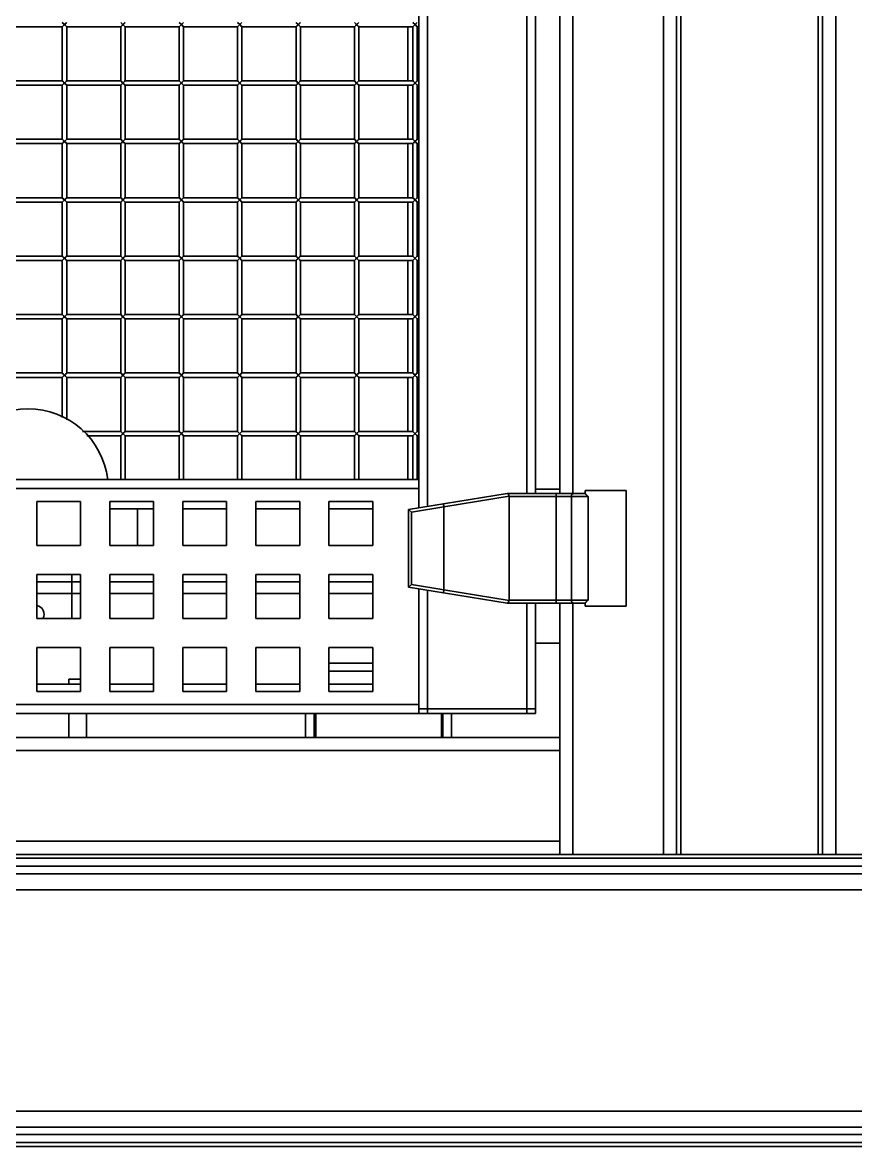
# Model space of a CAD drawing. Header units: millimetres. Extents: x 32496 to 166256, y 3504 to 23939.
# Drawn here: x 45019 to 45589, y 15003 to 15773 of the extents above; entities that cross this region are included whole.
import ezdxf

# ---------------------------------------------------------------- set-up
doc = ezdxf.new("R2010")
doc.units = ezdxf.units.MM
doc.layers.get('0').update_dxf_attribs({"lineweight": 35})

msp = doc.modelspace()

# ---------------------------------------------------------------- linework, layer by layer
at = {"linetype": 'Continuous'}
for p, q in [((45457.64, 15203.349), (45457.64, 17722.349)), ((45466.64, 17722.349), (45466.64, 15203.349)), ((45469.64, 17722.349), (45469.64, 15203.349)), ((45563.64, 17722.349), (45563.64, 15203.349)), ((45566.64, 17722.349), (45566.64, 15203.349)), ((45575.64, 17722.349), (45575.64, 15203.349)), ((45290.14, 16085.208), (45290.14, 15459.849)), ((45296.14, 15441.467), (45296.14, 16084.23)), ((45364.14, 16075.349), (45364.14, 15450.349)), ((45370.14, 15450.349), (45370.14, 16075.349)), ((45386.64, 15450.349), (45386.64, 16075.349)), ((45395.64, 15450.349), (45395.64, 16075.349)), ((45009.14, 15769.849), (45046.14, 15769.849)), ((45046.14, 15772.849), (45047.64, 15771.349)), ((45046.14, 15769.849), (45049.14, 15772.849)), ((45046.14, 15769.849), (45046.14, 15732.849)), ((45049.14, 15769.849), (45047.64, 15771.349)), ((45049.14, 15769.849), (45049.14, 15732.849)), ((45049.14, 15769.849), (45086.14, 15769.849)), ((45086.14, 15772.849), (45087.64, 15771.349)), ((45086.14, 15769.849), (45089.14, 15772.849)), ((45086.14, 15769.849), (45086.14, 15732.849)), ((45089.14, 15769.849), (45087.64, 15771.349)), ((45089.14, 15769.849), (45089.14, 15732.849)), ((45089.14, 15769.849), (45126.14, 15769.849)), ((45126.14, 15772.849), (45127.64, 15771.349)), ((45126.14, 15769.849), (45129.14, 15772.849)), ((45126.14, 15769.849), (45126.14, 15732.849)), ((45129.14, 15769.849), (45127.64, 15771.349)), ((45129.14, 15769.849), (45129.14, 15732.849)), ((45129.14, 15769.849), (45166.14, 15769.849)), ((45166.14, 15772.849), (45167.64, 15771.349)), ((45166.14, 15769.849), (45169.14, 15772.849)), ((45166.14, 15769.849), (45166.14, 15732.849)), ((45169.14, 15769.849), (45167.64, 15771.349)), ((45169.14, 15769.849), (45169.14, 15732.849)), ((45169.14, 15769.849), (45206.14, 15769.849)), ((45206.14, 15772.849), (45207.64, 15771.349)), ((45206.14, 15769.849), (45209.14, 15772.849)), ((45206.14, 15769.849), (45206.14, 15732.849)), ((45209.14, 15769.849), (45207.64, 15771.349)), ((45209.14, 15769.849), (45209.14, 15732.849)), ((45209.14, 15769.849), (45246.14, 15769.849)), ((45246.14, 15772.849), (45247.64, 15771.349)), ((45246.14, 15769.849), (45249.14, 15772.849)), ((45246.14, 15769.849), (45246.14, 15732.849)), ((45249.14, 15769.849), (45247.64, 15771.349)), ((45249.14, 15769.849), (45249.14, 15732.849)), ((45249.14, 15769.849), (45286.14, 15769.849)), ((45282.64, 15732.849), (45282.64, 15769.849)), ((45286.14, 15772.849), (45287.64, 15771.349)), ((45286.14, 15769.849), (45289.14, 15772.849)), ((45286.14, 15769.849), (45286.14, 15732.849)), ((45289.14, 15769.849), (45287.64, 15771.349)), ((45289.14, 15769.849), (45289.14, 15732.849)), ((45289.14, 15769.849), (45290.14, 15769.849)), ((45009.14, 15732.849), (45046.14, 15732.849)), ((45009.14, 15729.849), (45046.14, 15729.849)), ((45046.14, 15732.849), (45047.64, 15731.349)), ((45046.14, 15729.849), (45049.14, 15732.849)), ((45046.14, 15729.849), (45046.14, 15692.849)), ((45049.14, 15729.849), (45047.64, 15731.349)), ((45049.14, 15732.849), (45086.14, 15732.849)), ((45049.14, 15729.849), (45049.14, 15692.849)), ((45049.14, 15729.849), (45086.14, 15729.849)), ((45086.14, 15732.849), (45087.64, 15731.349)), ((45086.14, 15729.849), (45089.14, 15732.849)), ((45086.14, 15729.849), (45086.14, 15692.849)), ((45089.14, 15729.849), (45087.64, 15731.349)), ((45089.14, 15732.849), (45126.14, 15732.849)), ((45089.14, 15729.849), (45089.14, 15692.849)), ((45089.14, 15729.849), (45126.14, 15729.849)), ((45126.14, 15732.849), (45127.64, 15731.349)), ((45126.14, 15729.849), (45129.14, 15732.849)), ((45126.14, 15729.849), (45126.14, 15692.849)), ((45129.14, 15729.849), (45127.64, 15731.349)), ((45129.14, 15732.849), (45166.14, 15732.849)), ((45129.14, 15729.849), (45129.14, 15692.849)), ((45129.14, 15729.849), (45166.14, 15729.849)), ((45166.14, 15732.849), (45167.64, 15731.349)), ((45166.14, 15729.849), (45169.14, 15732.849)), ((45166.14, 15729.849), (45166.14, 15692.849)), ((45169.14, 15729.849), (45167.64, 15731.349)), ((45169.14, 15732.849), (45206.14, 15732.849)), ((45169.14, 15729.849), (45169.14, 15692.849)), ((45169.14, 15729.849), (45206.14, 15729.849)), ((45206.14, 15732.849), (45207.64, 15731.349)), ((45206.14, 15729.849), (45209.14, 15732.849)), ((45206.14, 15729.849), (45206.14, 15692.849)), ((45209.14, 15729.849), (45207.64, 15731.349)), ((45209.14, 15732.849), (45246.14, 15732.849)), ((45209.14, 15729.849), (45209.14, 15692.849)), ((45209.14, 15729.849), (45246.14, 15729.849)), ((45246.14, 15732.849), (45247.64, 15731.349)), ((45246.14, 15729.849), (45249.14, 15732.849)), ((45246.14, 15729.849), (45246.14, 15692.849)), ((45249.14, 15729.849), (45247.64, 15731.349)), ((45249.14, 15732.849), (45286.14, 15732.849)), ((45249.14, 15729.849), (45249.14, 15692.849)), ((45249.14, 15729.849), (45286.14, 15729.849)), ((45282.64, 15692.849), (45282.64, 15729.849)), ((45286.14, 15732.849), (45287.64, 15731.349)), ((45286.14, 15729.849), (45289.14, 15732.849)), ((45286.14, 15729.849), (45286.14, 15692.849)), ((45289.14, 15729.849), (45287.64, 15731.349)), ((45289.14, 15732.849), (45290.14, 15732.849)), ((45289.14, 15729.849), (45289.14, 15692.849)), ((45289.14, 15729.849), (45290.14, 15729.849)), ((45009.14, 15692.849), (45046.14, 15692.849)), ((45009.14, 15689.849), (45046.14, 15689.849)), ((45046.14, 15692.849), (45047.64, 15691.349)), ((45046.14, 15689.849), (45049.14, 15692.849)), ((45046.14, 15689.849), (45046.14, 15652.849)), ((45049.14, 15689.849), (45047.64, 15691.349)), ((45049.14, 15692.849), (45086.14, 15692.849)), ((45049.14, 15689.849), (45049.14, 15652.849)), ((45049.14, 15689.849), (45086.14, 15689.849)), ((45086.14, 15692.849), (45087.64, 15691.349)), ((45086.14, 15689.849), (45089.14, 15692.849)), ((45086.14, 15689.849), (45086.14, 15652.849)), ((45089.14, 15689.849), (45087.64, 15691.349)), ((45089.14, 15692.849), (45126.14, 15692.849)), ((45089.14, 15689.849), (45089.14, 15652.849)), ((45089.14, 15689.849), (45126.14, 15689.849)), ((45126.14, 15692.849), (45127.64, 15691.349)), ((45126.14, 15689.849), (45129.14, 15692.849)), ((45126.14, 15689.849), (45126.14, 15652.849)), ((45129.14, 15689.849), (45127.64, 15691.349)), ((45129.14, 15692.849), (45166.14, 15692.849)), ((45129.14, 15689.849), (45129.14, 15652.849)), ((45129.14, 15689.849), (45166.14, 15689.849)), ((45166.14, 15692.849), (45167.64, 15691.349)), ((45166.14, 15689.849), (45169.14, 15692.849)), ((45166.14, 15689.849), (45166.14, 15652.849)), ((45169.14, 15689.849), (45167.64, 15691.349)), ((45169.14, 15692.849), (45206.14, 15692.849)), ((45169.14, 15689.849), (45169.14, 15652.849)), ((45169.14, 15689.849), (45206.14, 15689.849)), ((45206.14, 15692.849), (45207.64, 15691.349)), ((45206.14, 15689.849), (45209.14, 15692.849)), ((45206.14, 15689.849), (45206.14, 15652.849)), ((45209.14, 15689.849), (45207.64, 15691.349)), ((45209.14, 15692.849), (45246.14, 15692.849)), ((45209.14, 15689.849), (45209.14, 15652.849)), ((45209.14, 15689.849), (45246.14, 15689.849)), ((45246.14, 15692.849), (45247.64, 15691.349)), ((45246.14, 15689.849), (45249.14, 15692.849)), ((45246.14, 15689.849), (45246.14, 15652.849)), ((45249.14, 15689.849), (45247.64, 15691.349)), ((45249.14, 15692.849), (45286.14, 15692.849)), ((45249.14, 15689.849), (45249.14, 15652.849)), ((45249.14, 15689.849), (45286.14, 15689.849)), ((45282.64, 15652.849), (45282.64, 15689.849)), ((45286.14, 15692.849), (45287.64, 15691.349)), ((45286.14, 15689.849), (45289.14, 15692.849)), ((45286.14, 15689.849), (45286.14, 15652.849)), ((45289.14, 15689.849), (45287.64, 15691.349)), ((45289.14, 15692.849), (45290.14, 15692.849)), ((45289.14, 15689.849), (45289.14, 15652.849)), ((45289.14, 15689.849), (45290.14, 15689.849)), ((45009.14, 15652.849), (45046.14, 15652.849)), ((45046.14, 15652.849), (45047.64, 15651.349)), ((45046.14, 15649.849), (45049.14, 15652.849)), ((45049.14, 15649.849), (45047.64, 15651.349)), ((45049.14, 15652.849), (45086.14, 15652.849)), ((45086.14, 15652.849), (45087.64, 15651.349)), ((45086.14, 15649.849), (45089.14, 15652.849)), ((45089.14, 15649.849), (45087.64, 15651.349)), ((45089.14, 15652.849), (45126.14, 15652.849)), ((45126.14, 15652.849), (45127.64, 15651.349)), ((45126.14, 15649.849), (45129.14, 15652.849)), ((45129.14, 15649.849), (45127.64, 15651.349)), ((45129.14, 15652.849), (45166.14, 15652.849)), ((45166.14, 15652.849), (45167.64, 15651.349)), ((45166.14, 15649.849), (45169.14, 15652.849)), ((45169.14, 15649.849), (45167.64, 15651.349)), ((45169.14, 15652.849), (45206.14, 15652.849)), ((45206.14, 15652.849), (45207.64, 15651.349)), ((45206.14, 15649.849), (45209.14, 15652.849)), ((45209.14, 15649.849), (45207.64, 15651.349)), ((45209.14, 15652.849), (45246.14, 15652.849)), ((45246.14, 15652.849), (45247.64, 15651.349)), ((45246.14, 15649.849), (45249.14, 15652.849)), ((45249.14, 15649.849), (45247.64, 15651.349)), ((45249.14, 15652.849), (45286.14, 15652.849)), ((45286.14, 15652.849), (45287.64, 15651.349)), ((45286.14, 15649.849), (45289.14, 15652.849)), ((45289.14, 15649.849), (45287.64, 15651.349)), ((45289.14, 15652.849), (45290.14, 15652.849)), ((45009.14, 15649.849), (45046.14, 15649.849)), ((45046.14, 15649.849), (45046.14, 15612.849)), ((45049.14, 15649.849), (45049.14, 15612.849)), ((45049.14, 15649.849), (45086.14, 15649.849)), ((45086.14, 15649.849), (45086.14, 15612.849)), ((45089.14, 15649.849), (45089.14, 15612.849)), ((45089.14, 15649.849), (45126.14, 15649.849)), ((45126.14, 15649.849), (45126.14, 15612.849)), ((45129.14, 15649.849), (45129.14, 15612.849)), ((45129.14, 15649.849), (45166.14, 15649.849)), ((45166.14, 15649.849), (45166.14, 15612.849)), ((45169.14, 15649.849), (45169.14, 15612.849)), ((45169.14, 15649.849), (45206.14, 15649.849)), ((45206.14, 15649.849), (45206.14, 15612.849)), ((45209.14, 15649.849), (45209.14, 15612.849)), ((45209.14, 15649.849), (45246.14, 15649.849)), ((45246.14, 15649.849), (45246.14, 15612.849)), ((45249.14, 15649.849), (45249.14, 15612.849)), ((45249.14, 15649.849), (45286.14, 15649.849)), ((45282.64, 15612.849), (45282.64, 15649.849)), ((45286.14, 15649.849), (45286.14, 15612.849)), ((45289.14, 15649.849), (45289.14, 15612.849)), ((45289.14, 15649.849), (45290.14, 15649.849)), ((45009.14, 15612.849), (45046.14, 15612.849)), ((45046.14, 15612.849), (45047.64, 15611.349)), ((45046.14, 15609.849), (45049.14, 15612.849)), ((45049.14, 15612.849), (45086.14, 15612.849)), ((45086.14, 15612.849), (45087.64, 15611.349)), ((45086.14, 15609.849), (45089.14, 15612.849)), ((45089.14, 15612.849), (45126.14, 15612.849)), ((45126.14, 15612.849), (45127.64, 15611.349)), ((45126.14, 15609.849), (45129.14, 15612.849)), ((45129.14, 15612.849), (45166.14, 15612.849)), ((45166.14, 15612.849), (45167.64, 15611.349)), ((45166.14, 15609.849), (45169.14, 15612.849)), ((45169.14, 15612.849), (45206.14, 15612.849)), ((45206.14, 15612.849), (45207.64, 15611.349)), ((45206.14, 15609.849), (45209.14, 15612.849)), ((45209.14, 15612.849), (45246.14, 15612.849)), ((45246.14, 15612.849), (45247.64, 15611.349)), ((45246.14, 15609.849), (45249.14, 15612.849)), ((45249.14, 15612.849), (45286.14, 15612.849)), ((45286.14, 15612.849), (45289.14, 15609.849)), ((45286.14, 15609.849), (45289.14, 15612.849)), ((45289.14, 15612.849), (45290.14, 15612.849)), ((45009.14, 15609.849), (45046.14, 15609.849)), ((45046.14, 15609.849), (45046.14, 15572.849)), ((45049.14, 15609.849), (45047.64, 15611.349)), ((45049.14, 15609.849), (45049.14, 15572.849)), ((45049.14, 15609.849), (45086.14, 15609.849)), ((45086.14, 15609.849), (45086.14, 15572.849)), ((45089.14, 15609.849), (45087.64, 15611.349)), ((45089.14, 15609.849), (45089.14, 15572.849)), ((45089.14, 15609.849), (45126.14, 15609.849)), ((45126.14, 15609.849), (45126.14, 15572.849)), ((45129.14, 15609.849), (45127.64, 15611.349)), ((45129.14, 15609.849), (45129.14, 15572.849)), ((45129.14, 15609.849), (45166.14, 15609.849)), ((45166.14, 15609.849), (45166.14, 15572.849)), ((45169.14, 15609.849), (45167.64, 15611.349)), ((45169.14, 15609.849), (45169.14, 15572.849)), ((45169.14, 15609.849), (45206.14, 15609.849)), ((45206.14, 15609.849), (45206.14, 15572.849)), ((45209.14, 15609.849), (45207.64, 15611.349)), ((45209.14, 15609.849), (45209.14, 15572.849)), ((45209.14, 15609.849), (45246.14, 15609.849)), ((45246.14, 15609.849), (45246.14, 15572.849)), ((45249.14, 15609.849), (45247.64, 15611.349)), ((45249.14, 15609.849), (45249.14, 15572.849)), ((45249.14, 15609.849), (45286.14, 15609.849)), ((45282.64, 15572.849), (45282.64, 15609.849)), ((45286.14, 15609.849), (45286.14, 15572.849)), ((45289.14, 15609.849), (45289.14, 15572.849)), ((45289.14, 15609.849), (45290.14, 15609.849)), ((45009.14, 15572.849), (45046.14, 15572.849)), ((45009.14, 15569.849), (45046.14, 15569.849)), ((45046.14, 15572.849), (45047.64, 15571.349)), ((45046.14, 15569.849), (45049.14, 15572.849)), ((45046.14, 15569.849), (45046.14, 15532.849)), ((45049.14, 15569.849), (45047.64, 15571.349)), ((45049.14, 15572.849), (45086.14, 15572.849)), ((45049.14, 15569.849), (45049.14, 15532.849)), ((45049.14, 15569.849), (45086.14, 15569.849)), ((45086.14, 15572.849), (45087.64, 15571.349)), ((45086.14, 15569.849), (45089.14, 15572.849)), ((45086.14, 15569.849), (45086.14, 15532.849)), ((45089.14, 15569.849), (45087.64, 15571.349)), ((45089.14, 15572.849), (45126.14, 15572.849)), ((45089.14, 15569.849), (45089.14, 15532.849)), ((45089.14, 15569.849), (45126.14, 15569.849)), ((45126.14, 15572.849), (45127.64, 15571.349)), ((45126.14, 15569.849), (45129.14, 15572.849)), ((45126.14, 15569.849), (45126.14, 15532.849)), ((45129.14, 15569.849), (45127.64, 15571.349)), ((45129.14, 15572.849), (45166.14, 15572.849)), ((45129.14, 15569.849), (45129.14, 15532.849)), ((45129.14, 15569.849), (45166.14, 15569.849)), ((45166.14, 15572.849), (45167.64, 15571.349)), ((45166.14, 15569.849), (45169.14, 15572.849)), ((45166.14, 15569.849), (45166.14, 15532.849)), ((45169.14, 15569.849), (45167.64, 15571.349)), ((45169.14, 15572.849), (45206.14, 15572.849)), ((45169.14, 15569.849), (45169.14, 15532.849)), ((45169.14, 15569.849), (45206.14, 15569.849)), ((45206.14, 15572.849), (45207.64, 15571.349)), ((45206.14, 15569.849), (45209.14, 15572.849)), ((45206.14, 15569.849), (45206.14, 15532.849)), ((45209.14, 15569.849), (45207.64, 15571.349)), ((45209.14, 15572.849), (45246.14, 15572.849)), ((45209.14, 15569.849), (45209.14, 15532.849)), ((45209.14, 15569.849), (45246.14, 15569.849)), ((45246.14, 15572.849), (45249.14, 15569.849)), ((45246.14, 15569.849), (45249.14, 15572.849)), ((45246.14, 15569.849), (45246.14, 15532.849)), ((45249.14, 15572.849), (45286.14, 15572.849)), ((45249.14, 15569.849), (45249.14, 15532.849)), ((45249.14, 15569.849), (45286.14, 15569.849)), ((45282.64, 15532.849), (45282.64, 15569.849)), ((45286.14, 15572.849), (45289.14, 15569.849)), ((45286.14, 15569.849), (45289.14, 15572.849)), ((45286.14, 15569.849), (45286.14, 15532.849)), ((45289.14, 15572.849), (45290.14, 15572.849)), ((45289.14, 15569.849), (45289.14, 15532.849)), ((45289.14, 15569.849), (45290.14, 15569.849)), ((45009.14, 15532.849), (45046.14, 15532.849)), ((45009.14, 15529.849), (45046.14, 15529.849)), ((45046.14, 15532.849), (45047.64, 15531.349)), ((45046.14, 15529.849), (45049.14, 15532.849)), ((45046.14, 15529.849), (45046.14, 15502.332)), ((45049.14, 15529.849), (45047.64, 15531.349)), ((45049.14, 15532.849), (45086.14, 15532.849)), ((45049.14, 15529.849), (45049.14, 15500.832)), ((45049.14, 15529.849), (45086.14, 15529.849)), ((45086.14, 15532.849), (45087.64, 15531.349)), ((45086.14, 15529.849), (45089.14, 15532.849)), ((45086.14, 15529.849), (45086.14, 15492.849)), ((45089.14, 15529.849), (45087.64, 15531.349)), ((45089.14, 15532.849), (45126.14, 15532.849)), ((45089.14, 15529.849), (45089.14, 15492.849)), ((45089.14, 15529.849), (45126.14, 15529.849)), ((45126.14, 15532.849), (45127.64, 15531.349)), ((45126.14, 15529.849), (45129.14, 15532.849)), ((45126.14, 15529.849), (45126.14, 15492.849)), ((45129.14, 15529.849), (45127.64, 15531.349)), ((45129.14, 15532.849), (45166.14, 15532.849)), ((45129.14, 15529.849), (45129.14, 15492.849)), ((45129.14, 15529.849), (45166.14, 15529.849)), ((45166.14, 15532.849), (45167.64, 15531.349)), ((45166.14, 15529.849), (45169.14, 15532.849)), ((45166.14, 15529.849), (45166.14, 15492.849)), ((45169.14, 15529.849), (45167.64, 15531.349)), ((45169.14, 15532.849), (45206.14, 15532.849)), ((45169.14, 15529.849), (45169.14, 15492.849)), ((45169.14, 15529.849), (45206.14, 15529.849)), ((45206.14, 15532.849), (45209.14, 15529.849)), ((45206.14, 15529.849), (45209.14, 15532.849)), ((45206.14, 15529.849), (45206.14, 15492.849)), ((45209.14, 15532.849), (45246.14, 15532.849)), ((45209.14, 15529.849), (45209.14, 15492.849)), ((45209.14, 15529.849), (45246.14, 15529.849)), ((45246.14, 15532.849), (45249.14, 15529.849)), ((45246.14, 15529.849), (45249.14, 15532.849)), ((45246.14, 15529.849), (45246.14, 15492.849)), ((45249.14, 15532.849), (45286.14, 15532.849)), ((45249.14, 15529.849), (45249.14, 15492.849)), ((45249.14, 15529.849), (45286.14, 15529.849)), ((45282.64, 15492.849), (45282.64, 15529.849)), ((45286.14, 15532.849), (45289.14, 15529.849)), ((45286.14, 15529.849), (45289.14, 15532.849)), ((45286.14, 15529.849), (45286.14, 15492.849)), ((45289.14, 15532.849), (45290.14, 15532.849)), ((45289.14, 15529.849), (45289.14, 15492.849)), ((45289.14, 15529.849), (45290.14, 15529.849)), ((45059.927, 15492.849), (45086.14, 15492.849)), ((45062.961, 15489.849), (45086.14, 15489.849)), ((45086.14, 15492.849), (45087.64, 15491.349)), ((45086.14, 15489.849), (45089.14, 15492.849)), ((45086.14, 15489.849), (45086.14, 15459.849)), ((45089.14, 15489.849), (45087.64, 15491.349)), ((45089.14, 15492.849), (45126.14, 15492.849)), ((45089.14, 15489.849), (45089.14, 15459.849)), ((45089.14, 15489.849), (45126.14, 15489.849)), ((45126.14, 15492.849), (45127.64, 15491.349)), ((45126.14, 15489.849), (45129.14, 15492.849)), ((45126.14, 15489.849), (45126.14, 15459.849)), ((45129.14, 15489.849), (45127.64, 15491.349)), ((45129.14, 15492.849), (45166.14, 15492.849)), ((45129.14, 15489.849), (45129.14, 15459.849)), ((45129.14, 15489.849), (45166.14, 15489.849)), ((45166.14, 15492.849), (45169.14, 15489.849)), ((45166.14, 15489.849), (45169.14, 15492.849)), ((45166.14, 15489.849), (45166.14, 15459.849)), ((45169.14, 15492.849), (45206.14, 15492.849)), ((45169.14, 15489.849), (45169.14, 15459.849)), ((45169.14, 15489.849), (45206.14, 15489.849)), ((45206.14, 15492.849), (45209.14, 15489.849)), ((45206.14, 15489.849), (45209.14, 15492.849)), ((45206.14, 15489.849), (45206.14, 15459.849)), ((45209.14, 15492.849), (45246.14, 15492.849)), ((45209.14, 15489.849), (45209.14, 15459.849)), ((45209.14, 15489.849), (45246.14, 15489.849)), ((45246.14, 15492.849), (45249.14, 15489.849)), ((45246.14, 15489.849), (45249.14, 15492.849)), ((45246.14, 15489.849), (45246.14, 15459.849)), ((45249.14, 15492.849), (45286.14, 15492.849)), ((45249.14, 15489.849), (45249.14, 15459.849)), ((45249.14, 15489.849), (45286.14, 15489.849)), ((45282.64, 15459.849), (45282.64, 15489.849)), ((45286.14, 15492.849), (45289.14, 15489.849)), ((45286.14, 15489.849), (45289.14, 15492.849)), ((45286.14, 15489.849), (45286.14, 15459.849)), ((45289.14, 15492.849), (45290.14, 15492.849)), ((45289.14, 15489.849), (45289.14, 15459.849)), ((45289.14, 15489.849), (45290.14, 15489.849)), ((45290.14, 15459.849), (44664.14, 15459.849)), ((45290.14, 15440.489), (45290.14, 15459.849)), ((44664.14, 15453.849), (45290.14, 15453.849)), ((45370.14, 15453.349), (45386.64, 15453.349)), ((45404.14, 15452.349), (45432.14, 15452.349)), ((45404.14, 15450.348), (45404.14, 15452.349)), ((45432.14, 15373.349), (45432.14, 15452.349)), ((45028.64, 15414.849), (45028.64, 15444.849)), ((45028.64, 15444.849), (45058.64, 15444.849)), ((45058.64, 15444.849), (45058.64, 15414.849)), ((45078.64, 15414.849), (45078.64, 15444.849)), ((45078.64, 15444.849), (45108.64, 15444.849)), ((45108.64, 15444.849), (45108.64, 15414.849)), ((45128.64, 15414.849), (45128.64, 15444.849)), ((45128.64, 15444.849), (45158.64, 15444.849)), ((45158.64, 15444.849), (45158.64, 15414.849)), ((45178.64, 15414.849), (45178.64, 15444.849)), ((45178.64, 15444.849), (45208.64, 15444.849)), ((45208.64, 15444.849), (45208.64, 15414.849)), ((45228.64, 15414.849), (45228.64, 15444.849)), ((45228.64, 15444.849), (45258.64, 15444.849)), ((45258.64, 15444.849), (45258.64, 15414.849)), ((45283.14, 15439.349), (45350.64, 15450.349)), ((45352.058, 15448.631), (45307.334, 15441.343)), ((45350.64, 15450.349), (45404.14, 15450.349)), ((45352.14, 15448.349), (45406.108, 15448.349)), ((45352.14, 15448.349), (45352.14, 15377.349)), ((45384.316, 15450.349), (45384.316, 15375.349)), ((45394.629, 15377.349), (45394.629, 15448.349)), ((45406.108, 15448.349), (45406.108, 15377.349)), ((45108.64, 15439.849), (45078.64, 15439.849)), ((45097.64, 15414.849), (45097.64, 15439.849)), ((45158.64, 15439.849), (45128.64, 15439.849)), ((45208.64, 15439.849), (45178.64, 15439.849)), ((45258.64, 15439.849), (45228.64, 15439.849)), ((45283.14, 15439.349), (45285.14, 15437.648)), ((45283.14, 15439.349), (45283.14, 15386.349)), ((45307.34, 15441.266), (45285.14, 15437.648)), ((45285.14, 15388.049), (45285.14, 15437.648)), ((45307.34, 15441.266), (45307.34, 15384.431)), ((45058.64, 15414.849), (45028.64, 15414.849)), ((45108.64, 15414.849), (45078.64, 15414.849)), ((45158.64, 15414.849), (45128.64, 15414.849)), ((45208.64, 15414.849), (45178.64, 15414.849)), ((45258.64, 15414.849), (45228.64, 15414.849)), ((45028.64, 15364.849), (45028.64, 15394.849)), ((45028.64, 15394.849), (45058.64, 15394.849)), ((45058.64, 15389.849), (45028.64, 15389.849)), ((45052.64, 15394.849), (45052.64, 15364.849)), ((45058.64, 15394.849), (45058.64, 15364.849)), ((45078.64, 15364.849), (45078.64, 15394.849)), ((45078.64, 15394.849), (45108.64, 15394.849)), ((45108.64, 15389.849), (45078.64, 15389.849)), ((45108.64, 15394.849), (45108.64, 15364.849)), ((45128.64, 15364.849), (45128.64, 15394.849)), ((45128.64, 15394.849), (45158.64, 15394.849)), ((45158.64, 15389.849), (45128.64, 15389.849)), ((45158.64, 15394.849), (45158.64, 15364.849)), ((45178.64, 15364.849), (45178.64, 15394.849)), ((45178.64, 15394.849), (45208.64, 15394.849)), ((45208.64, 15389.849), (45178.64, 15389.849)), ((45208.64, 15394.849), (45208.64, 15364.849)), ((45228.64, 15364.849), (45228.64, 15394.849)), ((45228.64, 15394.849), (45258.64, 15394.849)), ((45258.64, 15389.849), (45228.64, 15389.849)), ((45258.64, 15394.849), (45258.64, 15364.849)), ((45058.64, 15381.849), (45028.64, 15381.849)), ((45108.64, 15381.849), (45078.64, 15381.849)), ((45158.64, 15381.849), (45128.64, 15381.849)), ((45208.64, 15381.849), (45178.64, 15381.849)), ((45258.64, 15381.849), (45228.64, 15381.849)), ((45283.14, 15386.349), (45285.14, 15388.049)), ((45283.14, 15386.349), (45350.64, 15375.349)), ((45285.14, 15388.049), (45307.34, 15384.431)), ((45290.14, 15299.849), (45290.14, 15385.208)), ((45296.14, 15302.849), (45296.14, 15384.23)), ((45307.334, 15384.355), (45352.058, 15377.066)), ((45350.64, 15375.349), (45404.14, 15375.349)), ((45406.108, 15377.349), (45352.14, 15377.349)), ((45364.14, 15375.349), (45364.14, 15302.849)), ((45370.14, 15302.849), (45370.14, 15375.349)), ((45386.64, 15283.349), (45386.64, 15375.349)), ((45395.64, 15203.349), (45395.64, 15375.349)), ((45404.14, 15375.349), (45404.14, 15373.349)), ((45432.14, 15373.349), (45404.14, 15373.349)), ((45058.64, 15364.849), (45028.64, 15364.849)), ((45108.64, 15364.849), (45078.64, 15364.849)), ((45158.64, 15364.849), (45128.64, 15364.849)), ((45208.64, 15364.849), (45178.64, 15364.849)), ((45258.64, 15364.849), (45228.64, 15364.849)), ((45028.64, 15314.849), (45028.64, 15344.849)), ((45028.64, 15344.849), (45058.64, 15344.849)), ((45058.64, 15344.849), (45058.64, 15314.849)), ((45078.64, 15314.849), (45078.64, 15344.849)), ((45078.64, 15344.849), (45108.64, 15344.849)), ((45108.64, 15344.849), (45108.64, 15314.849)), ((45128.64, 15314.849), (45128.64, 15344.849)), ((45128.64, 15344.849), (45158.64, 15344.849)), ((45158.64, 15344.849), (45158.64, 15314.849)), ((45178.64, 15314.849), (45178.64, 15344.849)), ((45178.64, 15344.849), (45208.64, 15344.849)), ((45208.64, 15344.849), (45208.64, 15314.849)), ((45228.64, 15314.849), (45228.64, 15344.849)), ((45228.64, 15344.849), (45258.64, 15344.849)), ((45258.64, 15344.849), (45258.64, 15314.849)), ((45386.64, 15347.849), (45370.14, 15347.849)), ((45228.64, 15334.224), (45258.64, 15334.224)), ((45258.64, 15328.786), (45228.64, 15328.786)), ((45028.64, 15319.849), (45058.64, 15319.849)), ((45050.64, 15323.349), (45050.64, 15319.849)), ((45050.64, 15323.349), (45058.64, 15323.349)), ((45078.64, 15319.849), (45108.64, 15319.849)), ((45128.64, 15319.849), (45158.64, 15319.849)), ((45178.64, 15319.849), (45208.64, 15319.849)), ((45228.64, 15319.849), (45258.64, 15319.849)), ((45058.64, 15314.849), (45028.64, 15314.849)), ((45108.64, 15314.849), (45078.64, 15314.849)), ((45158.64, 15314.849), (45128.64, 15314.849)), ((45208.64, 15314.849), (45178.64, 15314.849)), ((45258.64, 15314.849), (45228.64, 15314.849)), ((45290.14, 15305.849), (44669.14, 15305.849)), ((44664.14, 15299.849), (45290.14, 15299.849)), ((45050.64, 15299.849), (45050.64, 15283.349)), ((45062.64, 15283.349), (45062.64, 15299.849)), ((45212.64, 15299.849), (45212.64, 15283.349)), ((45218.64, 15283.349), (45218.64, 15299.849)), ((45219.64, 15283.349), (45219.64, 15299.849)), ((45290.14, 15302.849), (45370.14, 15302.849)), ((45290.14, 15302.849), (45370.14, 15302.849)), ((45290.14, 15299.849), (45370.14, 15299.849)), ((45296.14, 15299.849), (45296.14, 15302.849)), ((45305.64, 15283.349), (45305.64, 15299.849)), ((45306.64, 15299.849), (45306.64, 15283.349)), ((45312.64, 15283.349), (45312.64, 15299.849)), ((45364.14, 15302.849), (45364.14, 15299.849)), ((45370.14, 15299.849), (45370.14, 15302.849)), ((45386.64, 15283.349), (44662.335, 15283.349)), ((45386.64, 15283.349), (45386.64, 15203.349)), ((45386.64, 15274.349), (44659.743, 15274.349)), ((45386.64, 15212.349), (44464.14, 15212.349)), ((51717.14, 15200.629), (40048.64, 15200.629)), ((45469.64, 15203.349), (44381.14, 15203.349)), ((45566.64, 15203.349), (45466.64, 15203.349)), ((46652.14, 15203.349), (45563.64, 15203.349)), ((51717.14, 15195.156), (40048.64, 15195.156)), ((51071.64, 15190.039), (40098.64, 15190.039)), ((51071.64, 15179.094), (40098.64, 15179.094)), ((52008.64, 15027.604), (40172.64, 15027.604)), ((52008.64, 15016.658), (40172.64, 15016.658)), ((52008.64, 15011.541), (40172.64, 15011.541)), ((52008.64, 15006.069), (40172.64, 15006.069)), ((52008.64, 15003.349), (40172.64, 15003.349))]:
    msp.add_line(p, q, dxfattribs=at)
for points in [[(45046.255, 15772.733), (45046.57, 15772.418), (45047.06, 15771.929), (45048.229, 15770.759)], [(45047.64, 15771.349), (45047.049, 15770.758), (45046.579, 15770.288)], [(45047.64, 15771.349), (45048.227, 15771.936), (45048.702, 15772.411), (45049.025, 15772.734)], [(45049.024, 15769.965), (45048.701, 15770.287), (45048.229, 15770.759)], [(45086.255, 15772.733), (45086.57, 15772.418), (45087.06, 15771.929), (45088.229, 15770.759)], [(45087.64, 15771.349), (45087.049, 15770.758), (45086.579, 15770.288)], [(45087.64, 15771.349), (45088.227, 15771.936), (45088.702, 15772.411), (45089.025, 15772.734)], [(45089.024, 15769.965), (45088.701, 15770.287), (45088.229, 15770.759)], [(45126.255, 15772.733), (45126.57, 15772.418), (45127.06, 15771.929), (45128.229, 15770.759)], [(45127.64, 15771.349), (45127.049, 15770.758), (45126.579, 15770.288)], [(45127.64, 15771.349), (45128.227, 15771.936), (45128.702, 15772.411), (45129.025, 15772.734)], [(45129.024, 15769.965), (45128.701, 15770.287), (45128.229, 15770.759)], [(45166.255, 15772.733), (45166.57, 15772.418), (45167.06, 15771.929), (45168.229, 15770.759)], [(45167.64, 15771.349), (45167.049, 15770.758), (45166.579, 15770.288)], [(45167.64, 15771.349), (45168.227, 15771.936), (45168.702, 15772.411), (45169.025, 15772.734)], [(45169.024, 15769.965), (45168.701, 15770.287), (45168.229, 15770.759)], [(45206.255, 15772.733), (45206.57, 15772.418), (45207.06, 15771.929), (45208.229, 15770.759)], [(45207.64, 15771.349), (45207.049, 15770.758), (45206.579, 15770.288)], [(45207.64, 15771.349), (45208.227, 15771.936), (45208.702, 15772.411), (45209.025, 15772.734)], [(45209.024, 15769.965), (45208.701, 15770.287), (45208.229, 15770.759)], [(45246.255, 15772.733), (45246.57, 15772.418), (45247.06, 15771.929), (45248.229, 15770.759)], [(45247.64, 15771.349), (45247.049, 15770.758), (45246.579, 15770.288)], [(45247.64, 15771.349), (45248.227, 15771.936), (45248.702, 15772.411), (45249.025, 15772.734)], [(45249.024, 15769.965), (45248.701, 15770.287), (45248.229, 15770.759)], [(45286.255, 15772.733), (45286.57, 15772.418), (45287.06, 15771.928), (45288.229, 15770.759)], [(45287.64, 15771.349), (45287.049, 15770.758), (45286.579, 15770.288)], [(45287.64, 15771.349), (45288.227, 15771.936), (45288.702, 15772.411), (45289.025, 15772.734)], [(45289.024, 15769.965), (45288.701, 15770.287), (45288.229, 15770.759)], [(45046.255, 15732.733), (45046.57, 15732.418), (45047.06, 15731.929), (45048.229, 15730.759)], [(45047.64, 15731.349), (45047.049, 15730.758), (45046.579, 15730.288)], [(45047.64, 15731.349), (45048.227, 15731.936), (45048.702, 15732.411), (45049.025, 15732.734)], [(45049.024, 15729.965), (45048.701, 15730.287), (45048.229, 15730.759)], [(45086.255, 15732.733), (45086.57, 15732.418), (45087.06, 15731.929), (45088.229, 15730.759)], [(45087.64, 15731.349), (45087.049, 15730.758), (45086.579, 15730.288)], [(45087.64, 15731.349), (45088.227, 15731.936), (45088.702, 15732.411), (45089.025, 15732.734)], [(45089.024, 15729.965), (45088.701, 15730.287), (45088.229, 15730.759)], [(45126.255, 15732.733), (45126.57, 15732.418), (45127.06, 15731.929), (45128.229, 15730.759)], [(45127.64, 15731.349), (45127.049, 15730.758), (45126.579, 15730.288)], [(45127.64, 15731.349), (45128.227, 15731.936), (45128.702, 15732.411), (45129.025, 15732.734)], [(45129.024, 15729.965), (45128.701, 15730.287), (45128.229, 15730.759)], [(45166.255, 15732.733), (45166.57, 15732.418), (45167.06, 15731.929), (45168.229, 15730.759)], [(45167.64, 15731.349), (45167.049, 15730.758), (45166.579, 15730.288)], [(45167.64, 15731.349), (45168.227, 15731.936), (45168.702, 15732.411), (45169.025, 15732.734)], [(45169.024, 15729.965), (45168.701, 15730.287), (45168.229, 15730.759)], [(45206.255, 15732.733), (45206.57, 15732.418), (45207.06, 15731.929), (45208.229, 15730.759)], [(45207.64, 15731.349), (45207.049, 15730.758), (45206.579, 15730.288)], [(45207.64, 15731.349), (45208.227, 15731.936), (45208.702, 15732.411), (45209.025, 15732.734)], [(45209.024, 15729.965), (45208.701, 15730.287), (45208.229, 15730.759)], [(45246.255, 15732.733), (45246.57, 15732.418), (45247.06, 15731.929), (45248.229, 15730.759)], [(45247.64, 15731.349), (45247.049, 15730.758), (45246.579, 15730.288)], [(45247.64, 15731.349), (45248.227, 15731.936), (45248.702, 15732.411), (45249.025, 15732.734)], [(45249.024, 15729.965), (45248.701, 15730.287), (45248.229, 15730.759)], [(45286.255, 15732.733), (45286.57, 15732.418), (45287.06, 15731.928), (45288.229, 15730.759)], [(45287.64, 15731.349), (45287.049, 15730.758), (45286.579, 15730.288)], [(45287.64, 15731.349), (45288.227, 15731.936), (45288.702, 15732.411), (45289.025, 15732.734)], [(45289.024, 15729.965), (45288.701, 15730.287), (45288.229, 15730.759)], [(45046.255, 15692.733), (45046.57, 15692.418), (45047.06, 15691.929), (45048.229, 15690.759)], [(45047.64, 15691.349), (45047.049, 15690.758), (45046.579, 15690.288)], [(45047.64, 15691.349), (45048.227, 15691.936), (45048.702, 15692.411), (45049.025, 15692.734)], [(45049.024, 15689.965), (45048.701, 15690.287), (45048.229, 15690.759)], [(45086.255, 15692.733), (45086.57, 15692.418), (45087.06, 15691.929), (45088.229, 15690.759)], [(45087.64, 15691.349), (45087.049, 15690.758), (45086.579, 15690.288)], [(45087.64, 15691.349), (45088.227, 15691.936), (45088.702, 15692.411), (45089.025, 15692.734)], [(45089.024, 15689.965), (45088.701, 15690.287), (45088.229, 15690.759)], [(45126.255, 15692.733), (45126.57, 15692.418), (45127.06, 15691.929), (45128.229, 15690.759)], [(45127.64, 15691.349), (45127.049, 15690.758), (45126.579, 15690.288)], [(45127.64, 15691.349), (45128.227, 15691.936), (45128.702, 15692.411), (45129.025, 15692.734)], [(45129.024, 15689.965), (45128.701, 15690.287), (45128.229, 15690.759)], [(45166.255, 15692.733), (45166.57, 15692.418), (45167.06, 15691.929), (45168.229, 15690.759)], [(45167.64, 15691.349), (45167.049, 15690.758), (45166.579, 15690.288)], [(45167.64, 15691.349), (45168.227, 15691.936), (45168.702, 15692.411), (45169.025, 15692.734)], [(45169.024, 15689.965), (45168.701, 15690.287), (45168.229, 15690.759)], [(45206.255, 15692.733), (45206.57, 15692.418), (45207.06, 15691.929), (45208.229, 15690.759)], [(45207.64, 15691.349), (45207.049, 15690.758), (45206.579, 15690.288)], [(45207.64, 15691.349), (45208.227, 15691.936), (45208.702, 15692.411), (45209.025, 15692.734)], [(45209.024, 15689.965), (45208.701, 15690.287), (45208.229, 15690.759)], [(45246.255, 15692.733), (45246.57, 15692.418), (45247.06, 15691.929), (45248.229, 15690.759)], [(45247.64, 15691.349), (45247.049, 15690.758), (45246.579, 15690.288)], [(45247.64, 15691.349), (45248.227, 15691.936), (45248.702, 15692.411), (45249.025, 15692.734)], [(45249.024, 15689.965), (45248.701, 15690.287), (45248.229, 15690.759)], [(45286.255, 15692.733), (45286.57, 15692.418), (45287.06, 15691.928), (45288.229, 15690.759)], [(45287.64, 15691.349), (45287.049, 15690.758), (45286.579, 15690.288)], [(45287.64, 15691.349), (45288.227, 15691.936), (45288.702, 15692.411), (45289.025, 15692.734)], [(45289.024, 15689.965), (45288.701, 15690.287), (45288.229, 15690.759)], [(45046.255, 15652.733), (45046.57, 15652.418), (45047.06, 15651.929), (45048.229, 15650.759)], [(45047.64, 15651.349), (45047.049, 15650.758), (45046.579, 15650.288)], [(45047.64, 15651.349), (45048.227, 15651.936), (45048.702, 15652.411), (45049.025, 15652.734)], [(45049.024, 15649.965), (45048.701, 15650.287), (45048.229, 15650.759)], [(45086.255, 15652.733), (45086.57, 15652.418), (45087.06, 15651.929), (45088.229, 15650.759)], [(45087.64, 15651.349), (45087.049, 15650.758), (45086.579, 15650.288)], [(45087.64, 15651.349), (45088.227, 15651.936), (45088.702, 15652.411), (45089.025, 15652.734)], [(45089.024, 15649.965), (45088.701, 15650.287), (45088.229, 15650.759)], [(45126.255, 15652.733), (45126.57, 15652.418), (45127.06, 15651.929), (45128.229, 15650.759)], [(45127.64, 15651.349), (45127.049, 15650.758), (45126.579, 15650.288)], [(45127.64, 15651.349), (45128.227, 15651.936), (45128.702, 15652.411), (45129.025, 15652.734)], [(45129.024, 15649.965), (45128.701, 15650.287), (45128.229, 15650.759)], [(45166.255, 15652.733), (45166.57, 15652.418), (45167.06, 15651.929), (45168.229, 15650.759)], [(45167.64, 15651.349), (45167.049, 15650.758), (45166.579, 15650.288)], [(45167.64, 15651.349), (45168.227, 15651.936), (45168.702, 15652.411), (45169.025, 15652.734)], [(45169.024, 15649.965), (45168.701, 15650.287), (45168.229, 15650.759)], [(45206.255, 15652.733), (45206.57, 15652.418), (45207.06, 15651.929), (45208.229, 15650.759)], [(45207.64, 15651.349), (45207.049, 15650.758), (45206.579, 15650.288)], [(45207.64, 15651.349), (45208.227, 15651.936), (45208.702, 15652.411), (45209.025, 15652.734)], [(45209.024, 15649.965), (45208.701, 15650.287), (45208.229, 15650.759)], [(45246.255, 15652.733), (45246.57, 15652.418), (45247.06, 15651.929), (45248.229, 15650.759)], [(45247.64, 15651.349), (45247.049, 15650.758), (45246.579, 15650.288)], [(45247.64, 15651.349), (45248.227, 15651.936), (45248.702, 15652.411), (45249.025, 15652.734)], [(45249.024, 15649.965), (45248.701, 15650.287), (45248.229, 15650.759)], [(45286.255, 15652.733), (45286.57, 15652.418), (45287.06, 15651.928), (45288.229, 15650.759)], [(45287.64, 15651.349), (45287.049, 15650.758), (45286.579, 15650.288)], [(45287.64, 15651.349), (45288.227, 15651.936), (45288.702, 15652.411), (45289.025, 15652.734)], [(45289.024, 15649.965), (45288.701, 15650.287), (45288.229, 15650.759)], [(45046.255, 15612.733), (45046.57, 15612.418), (45047.06, 15611.929), (45048.229, 15610.759)], [(45047.64, 15611.349), (45048.227, 15611.936), (45048.702, 15612.411), (45049.025, 15612.734)], [(45086.255, 15612.733), (45086.57, 15612.418), (45087.06, 15611.929), (45088.229, 15610.759)], [(45087.64, 15611.349), (45088.227, 15611.936), (45088.702, 15612.411), (45089.025, 15612.734)], [(45126.255, 15612.733), (45126.57, 15612.418), (45127.06, 15611.929), (45128.229, 15610.759)], [(45127.64, 15611.349), (45128.227, 15611.936), (45128.702, 15612.411), (45129.025, 15612.734)], [(45166.255, 15612.733), (45166.57, 15612.418), (45167.06, 15611.929), (45168.229, 15610.759)], [(45167.64, 15611.349), (45168.227, 15611.936), (45168.702, 15612.411), (45169.025, 15612.734)], [(45206.255, 15612.733), (45206.57, 15612.418), (45207.06, 15611.929), (45208.229, 15610.759)], [(45207.64, 15611.349), (45208.227, 15611.936), (45208.702, 15612.411), (45209.025, 15612.734)], [(45246.255, 15612.733), (45246.57, 15612.418), (45247.06, 15611.929), (45248.229, 15610.759)], [(45247.64, 15611.349), (45248.227, 15611.936), (45248.702, 15612.411), (45249.025, 15612.734)], [(45286.14, 15612.849), (45286.57, 15612.418), (45287.06, 15611.928), (45288.229, 15610.759)], [(45287.64, 15611.349), (45288.227, 15611.936), (45288.702, 15612.411), (45289.025, 15612.734)], [(45047.64, 15611.349), (45047.049, 15610.758), (45046.579, 15610.288)], [(45049.024, 15609.965), (45048.701, 15610.287), (45048.229, 15610.759)], [(45087.64, 15611.349), (45087.049, 15610.758), (45086.579, 15610.288)], [(45089.024, 15609.965), (45088.701, 15610.287), (45088.229, 15610.759)], [(45127.64, 15611.349), (45127.049, 15610.758), (45126.579, 15610.288)], [(45129.024, 15609.965), (45128.701, 15610.287), (45128.229, 15610.759)], [(45167.64, 15611.349), (45167.049, 15610.758), (45166.579, 15610.288)], [(45169.024, 15609.965), (45168.701, 15610.287), (45168.229, 15610.759)], [(45207.64, 15611.349), (45207.049, 15610.758), (45206.579, 15610.288)], [(45209.024, 15609.965), (45208.701, 15610.287), (45208.229, 15610.759)], [(45247.64, 15611.349), (45247.049, 15610.758), (45246.579, 15610.288)], [(45249.024, 15609.965), (45248.701, 15610.287), (45248.229, 15610.759)], [(45287.64, 15611.349), (45287.049, 15610.758), (45286.579, 15610.288)], [(45289.024, 15609.965), (45288.701, 15610.287), (45288.229, 15610.759)], [(45046.255, 15572.733), (45046.57, 15572.418), (45047.06, 15571.929), (45048.229, 15570.759)], [(45047.64, 15571.349), (45047.049, 15570.758), (45046.579, 15570.288)], [(45047.64, 15571.349), (45048.227, 15571.936), (45048.702, 15572.411), (45049.025, 15572.734)], [(45049.024, 15569.965), (45048.701, 15570.287), (45048.229, 15570.759)], [(45086.255, 15572.733), (45086.57, 15572.418), (45087.06, 15571.929), (45088.229, 15570.759)], [(45087.64, 15571.349), (45087.049, 15570.758), (45086.579, 15570.288)], [(45087.64, 15571.349), (45088.227, 15571.936), (45088.702, 15572.411), (45089.025, 15572.734)], [(45089.024, 15569.965), (45088.701, 15570.287), (45088.229, 15570.759)], [(45126.255, 15572.733), (45126.57, 15572.418), (45127.06, 15571.929), (45128.229, 15570.759)], [(45127.64, 15571.349), (45127.049, 15570.758), (45126.579, 15570.288)], [(45127.64, 15571.349), (45128.227, 15571.936), (45128.702, 15572.411), (45129.025, 15572.734)], [(45129.024, 15569.965), (45128.701, 15570.287), (45128.229, 15570.759)], [(45166.255, 15572.733), (45166.57, 15572.418), (45167.06, 15571.929), (45168.229, 15570.759)], [(45167.64, 15571.349), (45167.049, 15570.758), (45166.579, 15570.288)], [(45167.64, 15571.349), (45168.227, 15571.936), (45168.702, 15572.411), (45169.025, 15572.734)], [(45169.024, 15569.965), (45168.701, 15570.287), (45168.229, 15570.759)], [(45206.255, 15572.733), (45206.57, 15572.418), (45207.06, 15571.929), (45208.229, 15570.759)], [(45207.64, 15571.349), (45207.049, 15570.758), (45206.579, 15570.288)], [(45207.64, 15571.349), (45208.227, 15571.936), (45208.702, 15572.411), (45209.025, 15572.734)], [(45209.024, 15569.965), (45208.701, 15570.287), (45208.229, 15570.759)], [(45246.14, 15572.849), (45246.57, 15572.418), (45247.06, 15571.929), (45248.229, 15570.759)], [(45247.64, 15571.349), (45247.049, 15570.758), (45246.579, 15570.288)], [(45247.64, 15571.349), (45248.227, 15571.936), (45248.702, 15572.411), (45249.025, 15572.734)], [(45249.024, 15569.965), (45248.701, 15570.287), (45248.229, 15570.759)], [(45286.14, 15572.849), (45286.57, 15572.418), (45287.06, 15571.928), (45288.229, 15570.759)], [(45287.64, 15571.349), (45287.049, 15570.758), (45286.579, 15570.288)], [(45287.64, 15571.349), (45288.227, 15571.936), (45288.702, 15572.411), (45289.025, 15572.734)], [(45289.024, 15569.965), (45288.701, 15570.287), (45288.229, 15570.759)], [(45046.255, 15532.733), (45046.57, 15532.418), (45047.06, 15531.929), (45048.229, 15530.759)], [(45047.64, 15531.349), (45047.049, 15530.758), (45046.579, 15530.288)], [(45047.64, 15531.349), (45048.227, 15531.936), (45048.702, 15532.411), (45049.025, 15532.734)], [(45049.024, 15529.965), (45048.701, 15530.287), (45048.229, 15530.759)], [(45086.255, 15532.733), (45086.57, 15532.418), (45087.06, 15531.929), (45088.229, 15530.759)], [(45087.64, 15531.349), (45087.049, 15530.758), (45086.579, 15530.288)], [(45087.64, 15531.349), (45088.227, 15531.936), (45088.702, 15532.411), (45089.025, 15532.734)], [(45089.024, 15529.965), (45088.701, 15530.287), (45088.229, 15530.759)], [(45126.255, 15532.733), (45126.57, 15532.418), (45127.06, 15531.929), (45128.229, 15530.759)], [(45127.64, 15531.349), (45127.049, 15530.758), (45126.579, 15530.288)], [(45127.64, 15531.349), (45128.227, 15531.936), (45128.702, 15532.411), (45129.025, 15532.734)], [(45129.024, 15529.965), (45128.701, 15530.287), (45128.229, 15530.759)], [(45166.255, 15532.733), (45166.57, 15532.418), (45167.06, 15531.929), (45168.229, 15530.759)], [(45167.64, 15531.349), (45167.049, 15530.758), (45166.579, 15530.288)], [(45167.64, 15531.349), (45168.227, 15531.936), (45168.702, 15532.411), (45169.025, 15532.734)], [(45169.024, 15529.965), (45168.701, 15530.287), (45168.229, 15530.759)], [(45206.14, 15532.849), (45206.57, 15532.418), (45207.06, 15531.929), (45208.229, 15530.759)], [(45207.64, 15531.349), (45207.049, 15530.758), (45206.579, 15530.288)], [(45207.64, 15531.349), (45208.227, 15531.936), (45208.702, 15532.411), (45209.025, 15532.734)], [(45209.024, 15529.965), (45208.701, 15530.287), (45208.229, 15530.759)], [(45246.14, 15532.849), (45246.57, 15532.418), (45247.06, 15531.929), (45248.229, 15530.759)], [(45247.64, 15531.349), (45247.049, 15530.758), (45246.579, 15530.288)], [(45247.64, 15531.349), (45248.227, 15531.936), (45248.702, 15532.411), (45249.025, 15532.734)], [(45249.024, 15529.965), (45248.701, 15530.287), (45248.229, 15530.759)], [(45286.14, 15532.849), (45286.57, 15532.418), (45287.06, 15531.928), (45288.229, 15530.759)], [(45287.64, 15531.349), (45287.049, 15530.758), (45286.579, 15530.288)], [(45287.64, 15531.349), (45288.227, 15531.936), (45288.702, 15532.411), (45289.025, 15532.734)], [(45289.024, 15529.965), (45288.701, 15530.287), (45288.229, 15530.759)], [(45086.255, 15492.733), (45086.57, 15492.418), (45087.06, 15491.929), (45088.229, 15490.759)], [(45087.64, 15491.349), (45087.049, 15490.758), (45086.579, 15490.288)], [(45087.64, 15491.349), (45088.227, 15491.936), (45088.702, 15492.411), (45089.025, 15492.734)], [(45089.024, 15489.965), (45088.701, 15490.287), (45088.229, 15490.759)], [(45126.255, 15492.733), (45126.57, 15492.418), (45127.06, 15491.929), (45128.229, 15490.759)], [(45127.64, 15491.349), (45127.049, 15490.758), (45126.579, 15490.288)], [(45127.64, 15491.349), (45128.227, 15491.936), (45128.702, 15492.411), (45129.025, 15492.734)], [(45129.024, 15489.965), (45128.701, 15490.287), (45128.229, 15490.759)], [(45166.14, 15492.849), (45166.57, 15492.418), (45167.06, 15491.929), (45168.229, 15490.759)], [(45167.64, 15491.349), (45167.049, 15490.758), (45166.579, 15490.288)], [(45167.64, 15491.349), (45168.227, 15491.936), (45168.702, 15492.411), (45169.025, 15492.734)], [(45169.024, 15489.965), (45168.701, 15490.287), (45168.229, 15490.759)], [(45206.14, 15492.849), (45206.57, 15492.418), (45207.06, 15491.929), (45208.229, 15490.759)], [(45207.64, 15491.349), (45207.049, 15490.758), (45206.579, 15490.288)], [(45207.64, 15491.349), (45208.227, 15491.936), (45208.702, 15492.411), (45209.025, 15492.734)], [(45209.024, 15489.965), (45208.701, 15490.287), (45208.229, 15490.759)], [(45246.14, 15492.849), (45246.57, 15492.418), (45247.06, 15491.929), (45248.229, 15490.759)], [(45247.64, 15491.349), (45247.049, 15490.758), (45246.579, 15490.288)], [(45247.64, 15491.349), (45248.227, 15491.936), (45248.702, 15492.411), (45249.025, 15492.734)], [(45249.024, 15489.965), (45248.701, 15490.287), (45248.229, 15490.759)], [(45286.14, 15492.849), (45286.57, 15492.418), (45287.06, 15491.928), (45288.229, 15490.759)], [(45287.64, 15491.349), (45287.049, 15490.758), (45286.579, 15490.288)], [(45287.64, 15491.349), (45288.227, 15491.936), (45288.702, 15492.411), (45289.025, 15492.734)], [(45289.024, 15489.965), (45288.701, 15490.287), (45288.229, 15490.759)]]:
    msp.add_lwpolyline(points, dxfattribs=at)
for centre, radius, start, end in [((45022.64, 15453.349), 55, 6.9888, 172.982544), ((45027.64, 15367.849), 6, 329.897008, 79.44894)]:
    msp.add_arc(centre, radius, start, end, dxfattribs=at)
for centre, major_axis, ratio, start_param, end_param in [((45343.994, 15448.349), (8.145, 0), 0.2455357, 0, 0.1417105), ((45299.194, 15439.939), (8.138, 1.411), 0.2419381, -0.0419274, -0.0035649), ((45299.194, 15385.759), (8.138, -1.411), 0.2419381, 0.0035649, 0.0419274), ((45343.994, 15377.349), (8.145, 0), 0.2455357, -0.1417105, 0)]:
    msp.add_ellipse(centre, major_axis=major_axis, ratio=ratio, start_param=start_param, end_param=end_param, dxfattribs=at)
for points, knots in [([(45307.26, 15443.279), (45307.241, 15443.276), (45307.219, 15443.237), (45307.205, 15443.184), (45307.188, 15443.085), (45307.181, 15442.923), (45307.187, 15442.575), (45307.234, 15442.04), (45307.295, 15441.588), (45307.334, 15441.343)], [0, 0, 0, 0, 0.0295837, 0.0551746, 0.0889134, 0.1806036, 0.3027047, 0.6210402, 1, 1, 1, 1]), ([(45350.785, 15450.349), (45350.857, 15450.349), (45350.995, 15450.336), (45351.183, 15450.24), (45351.33, 15450.075), (45351.517, 15449.761), (45351.734, 15449.262), (45351.933, 15448.847), (45352.058, 15448.631)], [0, 0, 0, 0, 0.0954914, 0.1815719, 0.2751296, 0.3866593, 0.6670272, 1, 1, 1, 1]), ([(45394.629, 15448.349), (45394.629, 15448.607), (45394.714, 15449.12), (45395.087, 15449.782), (45395.656, 15450.238), (45396.123, 15450.349), (45396.348, 15450.349)], [0, 0, 0, 0, 0.2672147, 0.5246358, 0.7676565, 1, 1, 1, 1]), ([(45406.108, 15448.349), (45405.958, 15448.46), (45405.675, 15448.68), (45405.287, 15449.016), (45404.952, 15449.336), (45404.672, 15449.632), (45404.478, 15449.862), (45404.351, 15450.025), (45404.278, 15450.126), (45404.22, 15450.211), (45404.182, 15450.271), (45404.16, 15450.308), (45404.149, 15450.327), (45404.143, 15450.34), (45404.14, 15450.346), (45404.14, 15450.348)], [0, 0, 0, 0, 0.1982754, 0.3806938, 0.5455653, 0.6907758, 0.8134789, 0.8652438, 0.9098414, 0.9465551, 0.9745353, 0.984937, 0.9927617, 0.9978387, 1, 1, 1, 1]), ([(45307.26, 15382.418), (45307.241, 15382.421), (45307.219, 15382.46), (45307.205, 15382.514), (45307.188, 15382.612), (45307.181, 15382.774), (45307.187, 15383.123), (45307.234, 15383.657), (45307.295, 15384.11), (45307.334, 15384.355)], [0, 0, 0, 0, 0.0295836, 0.0551744, 0.0889133, 0.1806036, 0.3027047, 0.6210402, 1, 1, 1, 1]), ([(45352.058, 15377.066), (45351.933, 15376.85), (45351.734, 15376.435), (45351.517, 15375.936), (45351.33, 15375.623), (45351.183, 15375.457), (45350.995, 15375.361), (45350.857, 15375.349), (45350.785, 15375.349)], [0, 0, 0, 0, 0.3329422, 0.6133216, 0.7248572, 0.8184096, 0.904497, 1, 1, 1, 1]), ([(45396.348, 15375.349), (45396.123, 15375.349), (45395.656, 15375.459), (45395.087, 15375.915), (45394.714, 15376.577), (45394.629, 15377.09), (45394.629, 15377.349)], [0, 0, 0, 0, 0.2323435, 0.4753642, 0.7327853, 1, 1, 1, 1]), ([(45404.14, 15375.349), (45404.14, 15375.351), (45404.143, 15375.357), (45404.149, 15375.37), (45404.16, 15375.389), (45404.182, 15375.427), (45404.22, 15375.486), (45404.278, 15375.571), (45404.351, 15375.673), (45404.478, 15375.835), (45404.672, 15376.065), (45404.952, 15376.361), (45405.287, 15376.682), (45405.675, 15377.018), (45405.958, 15377.238), (45406.108, 15377.349)], [0, 0, 0, 0, 0.0021613, 0.0072383, 0.015063, 0.0254647, 0.0534449, 0.0901586, 0.1347562, 0.1865211, 0.3092242, 0.4544347, 0.6193062, 0.8017246, 1, 1, 1, 1])]:
    msp.add_open_spline(points, degree=3, knots=knots, dxfattribs=at)

doc.saveas('drawing.dxf')
